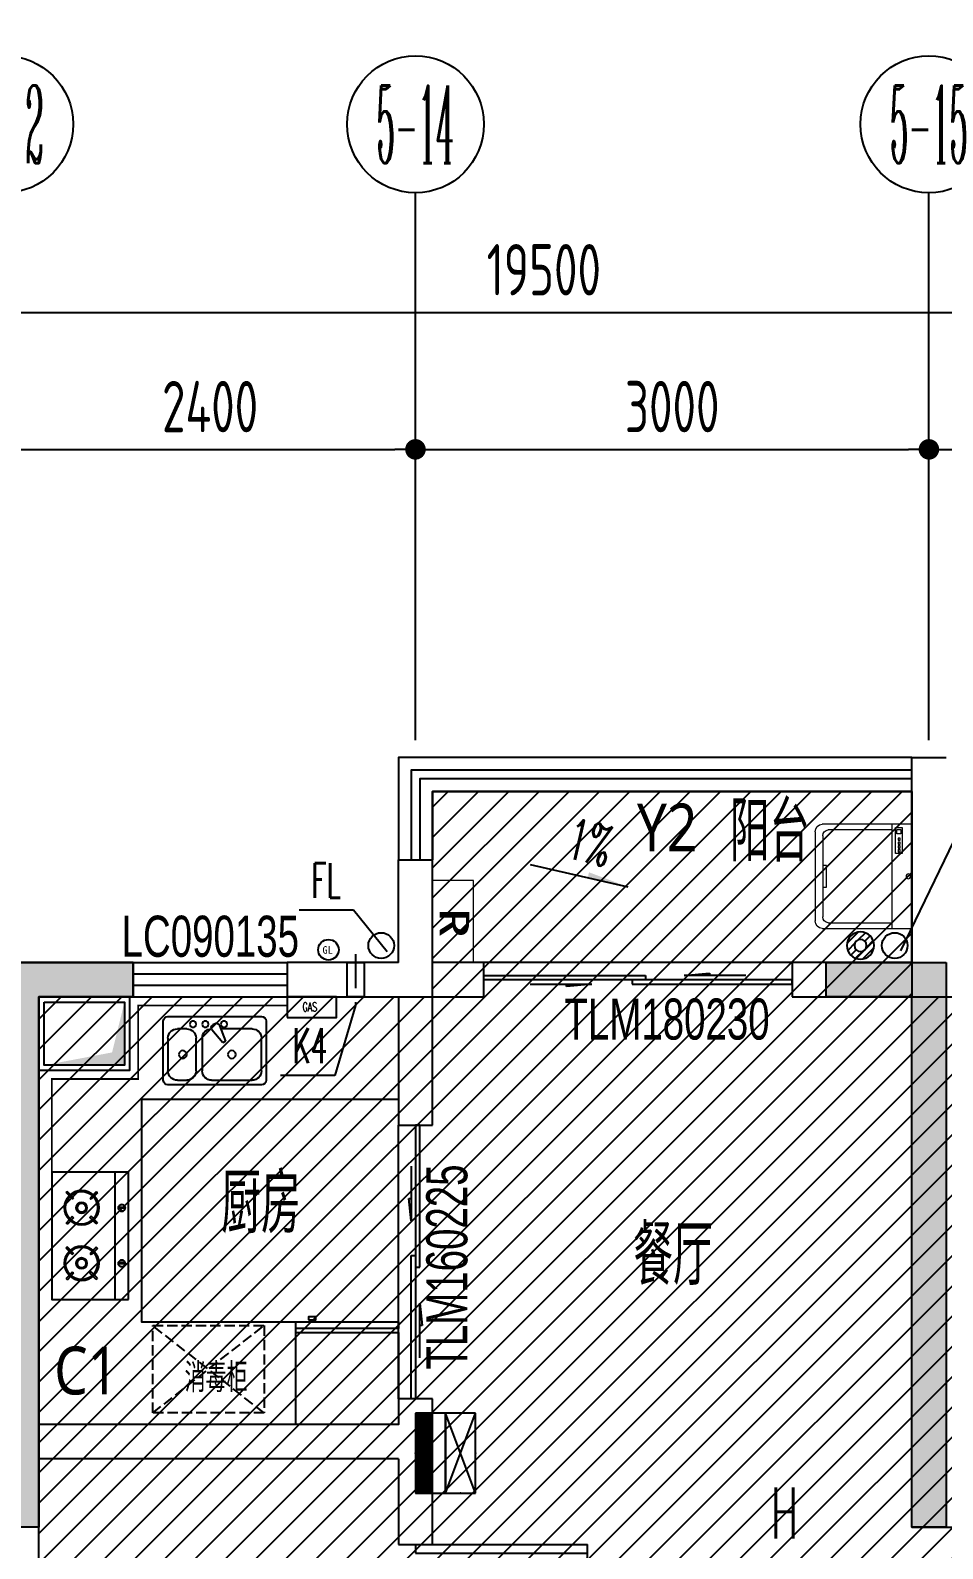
# Model space of a CAD drawing. Header units: millimetres. Extents: x -235126 to 312941, y -228449 to 114042.
# Drawn here: x -92346 to -87016, y -138462 to -129588 of the extents above; entities that cross this region are included whole.
import ezdxf
from ezdxf.enums import TextEntityAlignment as Align
from ezdxf.lldxf.tags import DXFTag

# ---------------------------------------------------------------- set-up
doc = ezdxf.new("R2010")
doc.units = ezdxf.units.MM
doc.header["$LTSCALE"] = 800
doc.set_wipeout_variables(frame=1)
for name, pattern in [('2015-04.17 青苹果D户型$0$DASH', [0.35, 0.25, -0.1]), ('BY-3落地2$0$DASH', [0.35, 0.25, -0.1]), ('DASH', [0.35, 0.25, -0.1])]:
    doc.linetypes.add(name, pattern=pattern)
doc.layers.get('DEFPOINTS').update_dxf_attribs({"color": 250})
for name, color, linetype in [('_WALL', 6, 'Continuous'), ('_景森-地漏', 7, 'Continuous'), ('_景森-废水立管', 4, 'Continuous'), ('_水', 201, 'Continuous'), ('AXIS', 3, 'Continuous'), ('AXIS_TEXT', 7, 'Continuous'), ('b景森a-标高', 131, 'Continuous'), ('c景森a-厨厕', 14, 'Continuous'), ('EQUIP-照明', 3, 'Continuous'), ('FF-DOOR-门扇', 2, 'Continuous'), ('FF-KITCHEN-厨房', 1, 'Continuous'), ('FUR', 8, 'Continuous'), ('f景森a-房名', 61, 'Continuous'), ('f景森a-符号', 125, 'Continuous'), ('KT', 55, 'Continuous'), ('k景森a-看线', 1, 'Continuous'), ('l景森a-栏杆', 54, 'Continuous'), ('m景森a-门窗', 2, 'Continuous'), ('m景森a-门窗编号', 51, 'Continuous'), ('PUB_TEXT', 7, 'Continuous'), ('R-燃气设备', 3, 'Continuous'), ('STAIR', 2, 'Continuous'), ('s景森a-索引', 123, 'Continuous'), ('TEXT', 7, 'Continuous'), ('t景森a-砼', 6, 'Continuous'), ('WALL', 4, 'Continuous'), ('暖通意见', 90, 'Continuous'), ('结构-墙柱', 7, 'Continuous')]:
    doc.layers.add(name, color=color, linetype=linetype)
doc.layers.add('A-FLOR-CKWA', color=142, linetype='Continuous', lineweight=9)
doc.layers.add('家具', color=8, linetype='Continuous', lineweight=9)
doc.styles.add('-黑体', font='simhei.ttf', dxfattribs={"width": 0.9})
doc.styles.add('2015-04_17_青苹果D户型$0$_TCH_L', font='complex_.ttf', dxfattribs={"bigfont": 'GBCBIG'})
doc.styles.add('_TCH_AXIS', font='COMPLEX', dxfattribs={"width": 0.8, "bigfont": 'HZTXT'})
doc.styles.add('_TCH_DIM', font='TXT', dxfattribs={"width": 0.65, "bigfont": 'HZTXT'})
doc.styles.add('COMPLEX', font='COMPLEX')
doc.styles.add('HZTXT', font='txt-y.shx', dxfattribs={"width": 0.65, "bigfont": 'hztxt.shx'})
doc.styles.add('TSSD_REIN_T3', font='TSSDENG', dxfattribs={"width": 0.7, "bigfont": 'HZTXT'})
doc.styles.add('景森-黑体', font='')
doc.styles.add('景森尺寸字体', font='景森细字型.SHX', dxfattribs={"width": 0.7, "bigfont": '景森汉字.shx'})
doc.styles.add('景森细字体', font='景森细字型.SHX', dxfattribs={"width": 0.85, "bigfont": '景森汉字.shx'})
doc.styles.add('样式_1', font='', dxfattribs={"height": 200})
doc.styles.add('黑体', font='simhei.ttf', dxfattribs={"width": 0.8})
doc.styles.get('景森-黑体').set_extended_font_data('Microsoft YaHei')
doc.styles.get('样式_1').set_extended_font_data('STXihei')
tags = doc.linetypes.add('HIDDEN2', pattern=[0.1875, 0.125, -0.0625]).pattern_tags.tags
tags[6:7] = [DXFTag(74, 4), DXFTag(75, 0), DXFTag(340, '0'), DXFTag(46, 1.0), DXFTag(50, 0.0), DXFTag(44, 0.0), DXFTag(45, 0.0)]
tags[4:5] = [DXFTag(74, 4), DXFTag(75, 0), DXFTag(340, '0'), DXFTag(46, 1.0), DXFTag(50, 0.0), DXFTag(44, 0.0), DXFTag(45, 0.0)]
doc.dimstyles.new('_TCH_ARCH&&100', dxfattribs={"dimtxt": 300, "dimasz": 120, "dimexe": 250, "dimexo": 0, "dimgap": 100, "dimtad": 1, "dimdec": 0, "dimzin": 0, "dimdsep": 46, "dimtxsty": 'TSSD_REIN_T3', "dimblk": 'DOT', "dimcen": 0.09, "dimclrt": 7, "dimazin": 2, "dimtfac": 1, "dimtdec": 0, "dimtix": 1, "dimtmove": 2, "dimatfit": 3, "dimtolj": 1, "dimtzin": 0, "dimarcsym": 0})

# ---------------------------------------------------------------- blocks, each defined once
blk = doc.blocks.new('景森门窗编号01')
at = {"layer": 'm景森a-门窗编号', "style": '景森尺寸字体', "width": 0.7}
blk.add_attdef('门窗编号', text='', height=2.4, dxfattribs=at).set_placement((0, 0), align=Align.MIDDLE)
blk = doc.blocks.new('dilou-xyj')
at = {"color": 7}
for p, q in [((-148, 25), (-25, 148)), ((-140, -54), (-62, 25)), ((-25, 62), (54, 140)), ((47, 47), (106, 106)), ((62, -25), (140, 54)), ((-106, -106), (-47, -47)), ((-54, -140), (25, -62)), ((25, -148), (148, -25))]:
    blk.add_line(p, q, dxfattribs=at)
at = {"color": 7, "linetype": 'Continuous'}
for radius in [150, 66.7]:
    blk.add_circle((0, 0), radius, dxfattribs=at)
blk = doc.blocks.new('*X166')
at = {"color": 0}
for p, q in [((-250, 32.8), (-182.8, 100)), ((-250, 68.2), (-218.2, 100)), ((-247.5, 0), (-147.5, 100)), ((-212.1, 0), (-112.1, 100)), ((-176.8, 0), (-76.8, 100)), ((-141.4, 0), (-41.4, 100)), ((-106.1, 0), (-6.1, 100)), ((-70.7, 0), (29.3, 100)), ((-35.4, 0), (64.6, 100)), ((0, 0), (100, 100)), ((35.4, 0), (135.4, 100)), ((70.7, 0), (170.7, 100)), ((106.1, 0), (206.1, 100)), ((141.4, 0), (241.4, 100)), ((176.8, 0), (250, 73.2)), ((212.1, 0), (250, 37.9)), ((247.5, 0), (250, 2.5))]:
    blk.add_line(p, q, dxfattribs=at)
blk = doc.blocks.new('2015-04_17_青苹果D户型$0$$EQUIP')
for p, q in [((0.75, 0.6), (-0.75, 0.6)), ((-0.75, 0.6), (-0.75, 0)), ((0.75, 0), (0.75, 0.6)), ((-0.75, 0.3), (0.75, 0.3)), ((-0.75, 0), (0.75, 0))]:
    blk.add_line(p, q)
at = {"color": 0}
for p, q in [((-0.75, 0.099), (-0.549, 0.3)), ((-0.75, 0.205), (-0.655, 0.3)), ((-0.742, 0), (-0.442, 0.3)), ((-0.636, 0), (-0.336, 0.3)), ((-0.53, 0), (-0.23, 0.3)), ((-0.424, 0), (-0.124, 0.3)), ((-0.318, 0), (-0.018, 0.3)), ((-0.212, 0), (0.088, 0.3)), ((-0.106, 0), (0.194, 0.3)), ((0, 0), (0.3, 0.3)), ((0.106, 0), (0.406, 0.3)), ((0.212, 0), (0.512, 0.3)), ((0.318, 0), (0.618, 0.3)), ((0.424, 0), (0.724, 0.3)), ((0.53, 0), (0.75, 0.22)), ((0.636, 0), (0.75, 0.114)), ((0.742, 0), (0.75, 0.008))]:
    blk.add_line(p, q, dxfattribs=at)
at = {"const_width": 0.3}
blk.add_lwpolyline([(-0.75, 0.15), (0.75, 0.15)], dxfattribs=at)
for p in [(0, 0.6), (-0.75, 0.3), (0.75, 0.3), (0, 0)]:
    blk.add_point(p)
at = {"xscale": 0.00300000000061118, "yscale": 0.00300000000061118, "zscale": 0.00300000000061118}
blk.add_blockref('*X166', (0, 0), dxfattribs=at)
at = {"style": '2015-04_17_青苹果D户型$0$_TCH_L', "flags": 9}
blk.add_attdef('A', (0, 0), '', height=0.00002, dxfattribs=at)
blk = doc.blocks.new('2015-04_17_青苹果D户型$0$$EQUI0')
for p, q in [((-0.75, 0), (0.75, 0.6)), ((-0.75, 0.6), (0.75, 0)), ((0.75, 0.6), (-0.75, 0.6)), ((-0.75, 0.6), (-0.75, 0)), ((0.75, 0), (0.75, 0.6)), ((-0.75, 0), (0.75, 0))]:
    blk.add_line(p, q)
for p in [(0, 0.6), (-0.75, 0.3), (0.75, 0.3), (0, 0)]:
    blk.add_point(p)
at = {"style": '2015-04_17_青苹果D户型$0$_TCH_L', "flags": 9}
blk.add_attdef('A', (0, 0), '', height=0.00002, dxfattribs=at)
blk = doc.blocks.new('sdft')
at = {"layer": 'STAIR'}
for p, q in [((833709.3946, -78108.9), (833809.3946, -77908.9)), ((833809.3946, -77908.9), (833709.3946, -77908.9)), ((833709.3946, -77908.9), (833809.3946, -78108.9))]:
    blk.add_line(p, q, dxfattribs=at)
at = {"linetype": '2015-04.17 青苹果D户型$0$DASH'}
blk.add_wipeout([(833809.3946, -78108.9), (833809.3946, -77908.9), (833709.3946, -77908.9), (833709.3946, -78108.9)], dxfattribs=at)
at = {"layer": 'KT', "color": 2, "linetype": '2015-04.17 青苹果D户型$0$DASH'}
blk.add_line((833759.3946, -77858.9), (833759.3946, -78158.9), dxfattribs=at)
at = {"layer": 'STAIR'}
blk.add_lwpolyline([(833709.3946, -77908.9), (833809.3946, -77908.9), (833809.3946, -78108.9), (833709.3946, -78108.9)], close=True, dxfattribs=at)
blk = doc.blocks.new('A$C306334A5')
at = {"layer": 'A-FLOR-CKWA', "color": 40, "linetype": 'Continuous'}
blk.add_lwpolyline([(0, -200), (0, 200), (-200, 200), (-200, -200)], close=True, dxfattribs=at)
at = {"layer": 'A-FLOR-CKWA', "color": 40, "linetype": 'Continuous', "style": '-黑体', "width": 1.5}
blk.add_text('R', height=144, rotation=90, dxfattribs=at).set_placement((-34.4, -67.4, 0))
blk = doc.blocks.new('ERGRGAERG')
at = {"color": 3}
blk.add_circle((0, 0), 50, dxfattribs=at)
at = {"layer": 'R-燃气设备', "style": '样式_1'}
blk.add_text('GL', height=37.01, rotation=359.99999, dxfattribs=at).set_placement((-29, -19.5))
blk = doc.blocks.new('ERGREG')
at = {"layer": '暖通意见'}
blk.add_lwpolyline([(0, 0), (240, 0), (240, 100), (0, 100)], close=True, dxfattribs=at)
at = {"layer": '暖通意见', "style": 'HZTXT', "width": 0.65}
blk.add_text('GAS', height=43.75, dxfattribs=at).set_placement((74.8125, 29.5))
blk = doc.blocks.new('ehgwehe')
at = {"ltscale": 50}
for p, q in [((3110673.4, 797957.4), (3110327.7, 797957.4)), ((3110300.4, 797930.1), (3110300.4, 797384.2)), ((3110700.7, 797384.2), (3110700.7, 797930.1)), ((3110327.7, 797356.9), (3110673.4, 797356.9))]:
    blk.add_line(p, q, dxfattribs=at)
at = {"color": 8, "ltscale": 50}
for p, q in [((3110373.2, 797820.9), (3110373.2, 797875.5)), ((3110427.7, 797930.1), (3110618.8, 797930.1)), ((3110673.4, 797875.5), (3110673.4, 797820.9)), ((3110618.8, 797766.3), (3110427.7, 797766.3)), ((3110427.7, 797730), (3110618.8, 797730)), ((3110343.4, 797655.4), (3110350.7, 797668.1)), ((3110352.8, 797629.2), (3110445, 797594.7)), ((3110373.2, 797438.8), (3110373.2, 797621.6)), ((3110454.1, 797610.5), (3110378.1, 797673)), ((3110445, 797594.7), (3110454.1, 797610.5)), ((3110673.4, 797675.4), (3110673.4, 797438.8)), ((3110618.8, 797384.2), (3110427.7, 797384.2))]:
    blk.add_line(p, q, dxfattribs=at)
for centre, radius in [((3110523.3, 797843.7), 22.7), ((3110345.9, 797784.5), 18.2), ((3110345.9, 797711.8), 18.2), ((3110345.9, 797602.6), 18.2), ((3110523.3, 797557.1), 22.7)]:
    blk.add_circle(centre, radius, dxfattribs=at)
at = {"ltscale": 50}
for centre, start, end in [((3110327.7, 797930.1), 90, 180), ((3110673.4, 797930.1), 0, 90), ((3110327.7, 797384.2), 180, 270), ((3110673.4, 797384.2), 270, 0)]:
    blk.add_arc(centre, 27.3, start, end, dxfattribs=at)
at = {"color": 8, "ltscale": 50}
for centre, radius, start, end in [((3110427.7, 797875.5), 54.6, 90, 180), ((3110618.8, 797875.5), 54.6, 0, 90), ((3110427.7, 797820.9), 54.6, 180, 270), ((3110618.8, 797820.9), 54.6, 270, 0), ((3110427.7, 797675.4), 54.6, 90, 180), ((3110618.8, 797675.4), 54.6, 0, 90), ((3110359.2, 797646.3), 18.2, 150, 249.46232), ((3110366.5, 797659), 18.2, 50.53768, 150), ((3110427.7, 797438.8), 54.6, 180, 270), ((3110618.8, 797438.8), 54.6, 270, 0)]:
    blk.add_arc(centre, radius, start, end, dxfattribs=at)
blk = doc.blocks.new('A$C48D418E4')
at = {"ltscale": 50}
for p, q in [((409.5, 467.5), (-136.4, 467.5)), ((-163.7, 440.2), (-163.7, 94.5)), ((436.8, 94.5), (436.8, 440.2)), ((-136.4, 67.2), (409.5, 67.2))]:
    blk.add_line(p, q, dxfattribs=at)
at = {"color": 8, "ltscale": 50}
for p, q in [((-81.8, 394.7), (101, 394.7)), ((108.6, 415.1), (74.1, 322.9)), ((89.8, 313.8), (152.4, 389.8)), ((134.8, 424.5), (147.4, 417.2)), ((300.3, 394.7), (354.9, 394.7)), ((-136.4, 149.1), (-136.4, 340.2)), ((74.1, 322.9), (89.8, 313.8)), ((209.3, 340.2), (209.3, 149.1)), ((245.7, 149.1), (245.7, 340.2)), ((409.5, 340.2), (409.5, 149.1)), ((154.7, 94.5), (-81.8, 94.5)), ((354.9, 94.5), (300.3, 94.5))]:
    blk.add_line(p, q, dxfattribs=at)
for centre, radius in [((82, 422), 18.2), ((191.1, 422), 18.2), ((263.9, 422), 18.2), ((36.5, 244.6), 22.7), ((323.1, 244.6), 22.7)]:
    blk.add_circle(centre, radius, dxfattribs=at)
at = {"ltscale": 50}
for centre, start, end in [((-136.4, 440.2), 90, 180), ((409.5, 440.2), 0, 90), ((-136.4, 94.5), 180, 270), ((409.5, 94.5), 270, 0)]:
    blk.add_arc(centre, 27.3, start, end, dxfattribs=at)
at = {"color": 8, "ltscale": 50}
for centre, radius, start, end in [((-81.8, 340.2), 54.6, 90, 180), ((125.7, 408.7), 18.2, 60, 159.46232), ((138.4, 401.4), 18.2, 320.53768, 60), ((154.7, 340.2), 54.6, 0, 90), ((300.3, 340.2), 54.6, 90, 180), ((354.9, 340.2), 54.6, 0, 90), ((-81.8, 149.1), 54.6, 180, 270), ((154.7, 149.1), 54.6, 270, 0), ((300.3, 149.1), 54.6, 180, 270), ((354.9, 149.1), 54.6, 270, 0)]:
    blk.add_arc(centre, radius, start, end, dxfattribs=at)
at = {"layer": 'FF-KITCHEN-厨房', "rotation": 270}
blk.add_blockref('ehgwehe', (-797520.6, 3110767.9), dxfattribs=at)
blk = doc.blocks.new('rthhrth')
at = {"linetype": 'HIDDEN2'}
for points in [[(5850.9, -23469.2), (5850.9, -22931.7), (5250.9, -22931.7), (5250.9, -23469.2)], [(5850.9, -23531.7), (5850.9, -23493.5), (5250.9, -23493.5), (5250.9, -23531.7)], [(5325.6, -23544.9), (5369.4, -23544.9), (5369.4, -23562.4), (5325.6, -23562.4)]]:
    blk.add_lwpolyline(points, close=True, dxfattribs=at)
blk = doc.blocks.new('theh')
at = {"color": 8}
for p, q in [((46262.8, 5841.6, 0), (46225.5, 5877.5, 0)), ((46269.6, 5849, 0), (46232.4, 5884.7, 0)), ((46372.8, 5849.5, 0), (46410, 5885.3, 0)), ((46379.6, 5842.2, 0), (46417, 5878.1, 0)), ((46587.4, 5841.6, 0), (46550, 5877.5, 0)), ((46594.1, 5849, 0), (46556.9, 5884.7, 0)), ((46697.3, 5849.5, 0), (46734.6, 5885.3, 0)), ((46704.2, 5842.2, 0), (46741.5, 5878.1, 0)), ((46227.4, 5709.7, 0), (46264.6, 5745.5, 0)), ((46234.3, 5702.5, 0), (46271.6, 5738.4, 0)), ((46408.1, 5701.9, 0), (46370.7, 5737.9, 0)), ((46415, 5709.2, 0), (46377.8, 5744.9, 0)), ((46551.9, 5709.7, 0), (46589.2, 5745.5, 0)), ((46558.8, 5702.5, 0), (46596.2, 5738.4, 0)), ((46732.7, 5701.9, 0), (46695.3, 5737.9, 0)), ((46739.6, 5709.2, 0), (46702.4, 5744.9, 0)), ((46853.8, 5599.8, 0), (46109.9, 5599.8, 0)), ((46318.7, 5540.1, 0), (46318.7, 5579.6, 0)), ((46323.7, 5540.2, 0), (46323.7, 5579.5, 0)), ((46643.1, 5540.1, 0), (46643.1, 5579.6, 0)), ((46648.1, 5540.2, 0), (46648.1, 5579.5, 0))]:
    blk.add_line(p, q, dxfattribs=at)
at = {"linetype": 'Continuous', "elevation": 0}
blk.add_lwpolyline([(46109.9, 5521.4), (46853.8, 5521.4), (46853.8, 5967.9), (46109.9, 5967.9)], close=True, dxfattribs=at)
at = {"color": 8}
for centre, radius in [((46321.5, 5794.6, 0), 100), ((46321.5, 5794.6, 0), 95), ((46646, 5794.6, 0), 100), ((46646, 5794.6, 0), 95), ((46321.5, 5794.6, 0), 31.3), ((46321.5, 5794.6, 0), 26.3), ((46646, 5794.6, 0), 31.3), ((46646, 5794.6, 0), 26.3), ((46320.7, 5559.9, 0), 19.8), ((46645.1, 5559.9, 0), 19.8)]:
    blk.add_circle(centre, radius, dxfattribs=at)
for centre, radius, start, end in [((46321.5, 5794.6, 0), 126.7, 134.67564, 139.19964), ((46321.5, 5794.6, 0), 126.7, 41.16386, 45.68755), ((46646, 5794.6, 0), 126.7, 134.67564, 139.19964), ((46646, 5794.6, 0), 126.7, 41.16386, 45.68755), ((46321.5, 5794.6, 0), 75.1, 133.6762, 141.30987), ((46321.5, 5794.6, 0), 75.1, 39.30452, 46.93668), ((46646, 5794.6, 0), 75.1, 133.6762, 141.30987), ((46646, 5794.6, 0), 75.1, 39.30452, 46.93668), ((46321.5, 5794.6, 0), 126.7, 222.04986, 226.57356), ((46321.5, 5794.6, 0), 75.1, 220.80073, 228.43289), ((46321.5, 5794.6, 0), 75.1, 310.95271, 318.58638), ((46321.5, 5794.6, 0), 126.7, 313.06294, 317.58695), ((46646, 5794.6, 0), 126.7, 222.04986, 226.57356), ((46646, 5794.6, 0), 75.1, 220.80073, 228.43289), ((46646, 5794.6, 0), 75.1, 310.95271, 318.58638), ((46646, 5794.6, 0), 126.7, 313.06294, 317.58695)]:
    blk.add_arc(centre, radius, start, end, dxfattribs=at)
blk = doc.blocks.new('A$C48304BF0')
at = {"color": 8}
for p, q in [((152.4, 385.2, 0), (152.4, -358.7, 0)), ((261.8, 271, 0), (297.6, 233.8, 0)), ((394.9, 235.6, 0), (430.7, 272.9, 0)), ((92.9, 179.5, 0), (132.1, 179.5, 0)), ((254.6, 264.1, 0), (290.5, 226.7, 0)), ((402.2, 228.7, 0), (438, 266, 0)), ((92.7, 174.5, 0), (132.2, 174.5, 0)), ((255.2, 90.2, 0), (291, 127.6, 0)), ((262.4, 83.3, 0), (298.2, 120.5, 0)), ((394.2, 118.8, 0), (430.2, 81.4, 0)), ((401.6, 125.5, 0), (437.4, 88.3, 0)), ((254.6, -60.5, 0), (290.5, -97.9, 0)), ((261.8, -53.6, 0), (297.6, -90.8, 0)), ((394.9, -89, 0), (430.7, -51.6, 0)), ((402.2, -95.8, 0), (438, -58.6, 0)), ((92.7, -149.9, 0), (132.2, -149.9, 0)), ((92.9, -144.9, 0), (132.1, -144.9, 0)), ((255.2, -234.3, 0), (291, -197, 0)), ((262.4, -241.2, 0), (298.2, -204, 0)), ((394.2, -205.8, 0), (430.2, -243.2, 0)), ((401.6, -199, 0), (437.4, -236.2, 0))]:
    blk.add_line(p, q, dxfattribs=at)
at = {"linetype": 'Continuous', "elevation": 0}
blk.add_lwpolyline([(74, -358.7), (74, 385.2), (520.6, 385.2), (520.6, -358.7)], close=True, dxfattribs=at)
at = {"color": 8}
for centre, radius in [((347.3, 177.4, 0), 100), ((347.3, 177.4, 0), 95), ((112.5, 176.5, 0), 19.8), ((347.3, 177.4, 0), 31.3), ((347.3, 177.4, 0), 26.3), ((347.3, -147.1, 0), 100), ((347.3, -147.1, 0), 95), ((112.5, -147.9, 0), 19.8), ((347.3, -147.1, 0), 31.3), ((347.3, -147.1, 0), 26.3)]:
    blk.add_circle(centre, radius, dxfattribs=at)
for centre, radius, start, end in [((347.3, 177.4, 0), 126.7, 132.41305, 136.93706), ((347.3, 177.4, 0), 126.7, 44.31245, 48.83614), ((347.3, 177.4, 0), 75.1, 131.41362, 139.04729), ((347.3, 177.4, 0), 75.1, 43.06332, 50.69548), ((347.3, 177.4, 0), 126.7, 223.42644, 227.95014), ((347.3, 177.4, 0), 75.1, 221.56711, 229.19927), ((347.3, 177.4, 0), 75.1, 308.69013, 316.3238), ((347.3, 177.4, 0), 126.7, 310.80036, 315.32436), ((347.3, -147.1, 0), 126.7, 132.41305, 136.93706), ((347.3, -147.1, 0), 126.7, 44.31245, 48.83614), ((347.3, -147.1, 0), 75.1, 131.41362, 139.04729), ((347.3, -147.1, 0), 75.1, 43.06332, 50.69548), ((347.3, -147.1, 0), 126.7, 223.42644, 227.95014), ((347.3, -147.1, 0), 75.1, 221.56711, 229.19927), ((347.3, -147.1, 0), 75.1, 308.69013, 316.3238), ((347.3, -147.1, 0), 126.7, 310.80036, 315.32436)]:
    blk.add_arc(centre, radius, start, end, dxfattribs=at)
at = {"layer": 'FF-KITCHEN-厨房', "xscale": -1, "rotation": 270}
blk.add_blockref('theh', (-5447.4, -46468.6), dxfattribs=at)
blk = doc.blocks.new('xdg')
at = {"layer": 'c景森a-厨厕', "linetype": 'DASH', "ltscale": 0.3}
for p, q in [((1128330, 540287.7), (1128980, 539777.7)), ((1128980, 540287.7), (1128330, 539777.7))]:
    blk.add_line(p, q, dxfattribs=at)
blk.add_lwpolyline([(1128980, 539777.7), (1128330, 539777.7), (1128330, 540287.7), (1128980, 540287.7)], close=True, dxfattribs=at)
blk = doc.blocks.new('tump')
at = {"layer": 'FUR'}
for points in [[(-3150.6, 25809.2), (-3680.6, 25809.2), (-3680.6, 26239.2), (-3150.6, 26239.2)], [(-3180.6, 25839.2), (-3650.6, 25839.2), (-3650.6, 26209.2), (-3180.6, 26209.2)]]:
    blk.add_lwpolyline(points, close=True, dxfattribs=at)
blk.add_solid([(-3180.6, 26209.2), (-3578, 26133.9), (-3650.6, 26209.2), (-3650.6, 25839.2)], dxfattribs=at)
blk = doc.blocks.new('A$C371139E7')
at = {"layer": '家具', "ltscale": 0.5}
for p, q in [((-581.9, 656.7), (-581.9, 136.2)), ((-17.3, 700.9), (-541.9, 700.9)), ((-538, 632.3), (-538, 160.7)), ((-133, 667.6), (-506, 667.6)), ((-133, 95.6), (-133, 698.1)), ((-113, 681.8), (-74.5, 681.8)), ((-113, 530.6), (-113, 681.8)), ((-105.1, 669.3), (-81.3, 669.3)), ((-105.1, 644.3), (-105.1, 669.3)), ((-81.3, 644.3), (-105.1, 644.3)), ((-81.3, 669.3), (-81.3, 644.3)), ((-74.5, 681.8), (-74.5, 530.6)), ((-17.3, 92.1), (-17.3, 700.9)), ((-96.1, 619.8), (-96.1, 607.7)), ((-85.9, 619.8), (-96.1, 619.8)), ((-96.1, 607.7), (-85.9, 607.7)), ((-96.1, 596.5), (-96.1, 584.5)), ((-85.9, 596.5), (-96.1, 596.5)), ((-96.1, 584.5), (-85.9, 584.5)), ((-96.1, 574.8), (-96.1, 562.8)), ((-85.9, 574.8), (-96.1, 574.8)), ((-96.1, 562.8), (-85.9, 562.8)), ((-96.1, 552.4), (-96.1, 540.3)), ((-85.9, 552.4), (-96.1, 552.4)), ((-96.1, 540.3), (-85.9, 540.3)), ((-85.9, 607.7), (-85.9, 619.8)), ((-85.9, 584.5), (-85.9, 596.5)), ((-85.9, 562.8), (-85.9, 574.8)), ((-85.9, 540.3), (-85.9, 552.4)), ((-516, 459.2), (-538, 459.2)), ((-516, 396.5), (-516, 459.2)), ((-74.5, 530.6), (-113, 530.6)), ((-516, 333.8), (-516, 396.5)), ((-538, 333.8), (-516, 333.8)), ((-541.9, 92.1), (-17.3, 92.1)), ((-506, 125.4), (-133, 125.4))]:
    blk.add_line(p, q, dxfattribs=at)
at = {"layer": '家具', "ltscale": 0.5, "extrusion": (0, 0, -1)}
for centre, major_axis, start_param, end_param in [((-541.9, 656.7), (0, 44.1), 4.712389, 6.283185), ((-506, 632.3), (0, 35.3), 4.712389, 6.283185), ((-541.9, 136.2), (0, 44.1), 3.141593, 4.712389), ((-506, 160.7), (0, 35.3), 3.141593, 4.712389)]:
    blk.add_ellipse(centre, major_axis=major_axis, ratio=0.90675, start_param=start_param, end_param=end_param, dxfattribs=at)
blk.add_ellipse((-37.6, 396.5), major_axis=(0, 14.1), ratio=0.90675, dxfattribs=at)
blk = doc.blocks.new('$TCHSYS$WIN2D')
for p, q in [((-0.5, 0.5), (0.5, 0.5)), ((-0.5, 0.5), (-0.5, -0.5)), ((0.5, 0.5), (0.5, -0.5)), ((0.5, 0.1667), (-0.5, 0.1667)), ((0.5, -0.1667), (-0.5, -0.1667)), ((-0.5, -0.5), (0.5, -0.5))]:
    blk.add_line(p, q)
blk = doc.blocks.new('$DorLib2D$00000131')
at = {"color": 0, "linetype": 'Continuous'}
for p, q in [((0.15, 0.125), (0.2319, 0.1973)), ((0.2319, 0.1973), (0.2319, 0.125)), ((-0.5, 0.125), (-0.5, 0)), ((0.0192, 0.125), (-0.5, 0.125)), ((0.0192, 0), (0.0192, 0.125)), ((0.35, 0.125), (0.15, 0.125)), ((-0.5, 0), (0.0192, 0)), ((-0.024, 0), (0.5, 0)), ((-0.024, -0.125), (-0.024, 0)), ((0.5, 0), (0.5, -0.125)), ((-0.35, -0.125), (-0.15, -0.125)), ((-0.2319, -0.1973), (-0.2319, -0.125)), ((-0.15, -0.125), (-0.2319, -0.1973)), ((0.5, -0.125), (-0.024, -0.125))]:
    blk.add_line(p, q, dxfattribs=at)
blk = doc.blocks.new('$DorLib2D$00000001')
at = {"layer": 'FF-DOOR-门扇'}
for p, q in [((0.45, 0.975), (0.5, 0.975)), ((0.45, 0), (0.45, 0.975)), ((0.5, 0), (0.5, 0.975)), ((0.5, 0), (0.45, 0))]:
    blk.add_line(p, q, dxfattribs=at)
at = {"layer": 'FF-DOOR-门扇', "color": 8, "linetype": 'HIDDEN2'}
blk.add_arc((0.475, 0), 0.975, 91.46928, 180, dxfattribs=at)
blk = doc.blocks.new('1T4标准层墙柱布置图')
at = {"layer": 't景森a-砼'}
h = blk.add_hatch(color=8, dxfattribs=at)
h.dxf.hatch_style = 1
h.paths.add_polyline_path([(-126240.1, -13402.6), (-126440.1, -13402.6), (-126440.1, -15602.6), (-125740.1, -15602.6), (-125740.1, -15402.6), (-126240.1, -15402.6)])
h.paths.add_polyline_path([(-130240.1, -12502.6), (-130440.1, -12502.6), (-130440.1, -15602.6), (-129840.1, -15602.6), (-129840.1, -15402.6), (-130240.1, -15402.6)])
h.paths.add_polyline_path([(-147679.8, 2427.2), (-147467.7, 2215.1), (-149589, 93.8), (-149730.4, 235.2), (-148174.8, 1790.8), (-148245.5, 1861.5)])
h.paths.add_polyline_path([(-140608.8, -8886.5), (-138628.9, -6906.6), (-139053.1, -6482.3), (-138911.7, -6340.9), (-138346, -6906.6), (-139142, -7702.6), (-134260.1, -7702.6), (-134260.1, -7902.6), (-139342, -7902.6), (-140467.4, -9027.9)])
h.paths.add_polyline_path([(-141640.1, -10117.9), (-142022.9, -9735), (-142164.4, -9876.4), (-141881.5, -10159.3), (-142871.5, -11149.3), (-142730.1, -11290.7), (-141940.1, -10500.7), (-141640.1, -10500.7)])
h.paths.add_polyline_path([(-135040.1, -26302.6), (-135040.1, -24102.6), (-135240.1, -24102.6), (-135240.1, -25602.6), (-135340.1, -25602.6), (-135340.1, -26302.6)])
h.paths.add_polyline_path([(-148440.1, -26302.6), (-148440.1, -24102.6), (-148240.1, -24102.6), (-148240.1, -25602.6), (-148140.1, -25602.6), (-148140.1, -26302.6)])
h.paths.add_polyline_path([(-141840.1, -14902.6), (-141640.1, -14902.6), (-141640.1, -15702.6), (-146140.1, -15702.6), (-146140.1, -15502.6), (-141840.1, -15502.6)])
h.paths.add_polyline_path([(-145063.5, -47.6), (-144639.2, -471.9), (-144851.4, -684), (-145134.2, -401.2), (-147114.1, -2381.1), (-147255.5, -2239.7)])
h.paths.add_polyline_path([(-138040.1, -17302.6), (-138040.1, -20452.6), (-137840.1, -20452.6), (-137840.1, -17502.6), (-137340.1, -17502.6), (-137340.1, -17302.6)])
h.paths.add_polyline_path([(-133790.1, -17502.6), (-136540.1, -17502.6), (-136540.1, -17302.6), (-133790.1, -17302.6)])
h.paths.add_polyline_path([(-131640.1, -26302.6), (-131640.1, -23052.6), (-131440.1, -23052.6), (-131440.1, -25502.6), (-131340.1, -25502.6), (-131340.1, -26302.6)])
h.paths.add_polyline_path([(-153760.9, -4078.2), (-153973, -3866), (-153407.4, -3300.3), (-153336.6, -3371), (-150508.2, -542.6), (-150366.8, -684)])
h.paths.add_polyline_path([(-149765.8, -8073.3), (-148846.5, -8992.6), (-148705.1, -8851.1), (-149094, -8462.2), (-147750.5, -7118.7), (-147891.9, -6977.3), (-149235.4, -8320.8), (-149624.3, -7931.9)])
h.paths.add_polyline_path([(-133990.1, -19152.6), (-133990.1, -20452.6), (-133790.1, -20452.6), (-133790.1, -19352.6), (-133190.1, -19352.6), (-133190.1, -19152.6)])
h.paths.add_polyline_path([(-142447.2, -2805.4), (-141740.1, -3512.5), (-141881.5, -3653.9), (-142164.4, -3371.1), (-144144.3, -5351), (-144285.7, -5209.5), (-142305.8, -3229.6), (-142588.6, -2946.8)])
h.paths.add_polyline_path([(-149164.7, -4148.9), (-151498.2, -6482.3), (-151038.5, -6941.9), (-150826.4, -6729.8), (-151144.6, -6411.6), (-149023.3, -4290.3)])
h.paths.add_polyline_path([(-132740.1, -7302.6), (-131990.1, -7302.6), (-131990.1, -7502.6), (-132540.1, -7502.6), (-132540.1, -10602.6), (-132740.1, -10602.6)])
h.paths.add_polyline_path([(-132340.1, -13302.6), (-132740.1, -13302.6), (-132740.1, -12502.6), (-132340.1, -12502.6)])
h.paths.add_polyline_path([(-142240.1, -25202.6), (-141240.1, -25202.6), (-141240.1, -25002.6), (-141640.1, -25002.6), (-141640.1, -23052.6), (-141840.1, -23052.6), (-141840.1, -25002.6), (-142240.1, -25002.6)])
h.paths.add_polyline_path([(-137840.1, -25202.6), (-137840.1, -23052.6), (-138040.1, -23052.6), (-138040.1, -25002.6), (-138540.1, -25002.6), (-138540.1, -25202.6)])
h.paths.add_polyline_path([(-145640.1, -25202.6), (-145640.1, -23052.6), (-145440.1, -23052.6), (-145440.1, -25002.6), (-144940.1, -25002.6), (-144940.1, -25202.6)])
h.paths.add_polyline_path([(-151840.1, -26302.6), (-151840.1, -23052.6), (-152040.1, -23052.6), (-152040.1, -25502.6), (-152140.1, -25502.6), (-152140.1, -26302.6)])
h.paths.add_polyline_path([(-146265.6, -11573.5), (-143225, -8532.9), (-143366.4, -8391.5), (-146265.6, -11290.7), (-146795.9, -10760.3), (-146937.3, -10901.7)])
h.paths.add_polyline_path([(-127240.1, -7302.6), (-127240.1, -10602.6), (-127440.1, -10602.6), (-127440.1, -7502.6), (-127940.1, -7502.6), (-127940.1, -7302.6)])
h.paths.add_polyline_path([(-149440.1, -21552.6), (-152040.1, -21552.6), (-152040.1, -22102.6), (-151840.1, -22102.6), (-151840.1, -21752.6), (-149440.1, -21752.6)])
h.paths.add_polyline_path([(-134260.1, -10602.6), (-138820.1, -10602.6), (-138820.1, -10402.6), (-134260.1, -10402.6)])
h.paths.add_polyline_path([(-149690.1, -17502.6), (-146940.1, -17502.6), (-146940.1, -17302.6), (-149690.1, -17302.6)])
h.paths.add_polyline_path([(-149490.1, -19152.6), (-149490.1, -20452.6), (-149690.1, -20452.6), (-149690.1, -19352.6), (-150290.1, -19352.6), (-150290.1, -19152.6)])
h.paths.add_polyline_path([(-131440.1, -22102.6), (-131440.1, -21552.6), (-134040.1, -21552.6), (-134040.1, -21752.6), (-131640.1, -21752.6), (-131640.1, -22102.6)])
h.paths.add_polyline_path([(-123940.1, -15402.6), (-123940.1, -15602.6), (-123440.1, -15602.6), (-123440.1, -13902.6), (-123640.1, -13902.6), (-123640.1, -15402.6)])
h.paths.add_polyline_path([(-145440.1, -17302.6), (-145440.1, -20452.6), (-145640.1, -20452.6), (-145640.1, -17502.6), (-146140.1, -17502.6), (-146140.1, -17302.6)])
h.paths.add_polyline_path([(-139440.1, -15702.6), (-134640.1, -15702.6), (-134640.1, -13102.6), (-135340.1, -13102.6), (-135340.1, -13302.6), (-134840.1, -13302.6), (-134840.1, -15502.6), (-139240.1, -15502.6), (-139240.1, -13302.6), (-138740.1, -13302.6), (-138740.1, -13102.6), (-139440.1, -13102.6)])
h.paths.add_polyline_path([(-119840.1, -8402.6), (-120440.1, -8402.6), (-120440.1, -8602.6), (-120040.1, -8602.6), (-120040.1, -10602.6), (-119840.1, -10602.6)])
h.paths.add_polyline_path([(-122140.1, -7302.6), (-122440.1, -7302.6), (-122440.1, -10602.6), (-122240.1, -10602.6), (-122240.1, -8102.6), (-122140.1, -8102.6)])
h.paths.add_polyline_path([(-119840.1, -11702.6), (-120040.1, -11702.6), (-120040.1, -15002.6), (-119840.1, -15002.6)])
at = {"layer": '_WALL', "linetype": 'ByBlock'}
for points in [[(-132740.1, -7302.6), (-131990.1, -7302.6), (-131990.1, -7502.6), (-132540.1, -7502.6), (-132540.1, -10602.6), (-132740.1, -10602.6), (-132740.1, -7302.6)], [(-127240.1, -7302.6), (-127240.1, -10602.6), (-127440.1, -10602.6), (-127440.1, -7502.6), (-127940.1, -7502.6), (-127940.1, -7302.6), (-127240.1, -7302.6)]]:
    blk.add_lwpolyline(points, dxfattribs=at)
blk = doc.blocks.new('_AXISO')
blk.add_circle((0, 0), 0.5)
at = {"layer": 'AXIS_TEXT', "style": 'COMPLEX', "width": 1.041667}
blk.add_attdef('A', text='', height=0.56, dxfattribs=at).set_placement((-0.25, -0.28), (0.25, -0.28), align=Align.FIT)
blk = doc.blocks.new('_Dot')
at = {"color": 0, "linetype": 'ByBlock', "lineweight": -2}
blk.add_line((-0.5, 0), (-1, 0), dxfattribs=at)
at = {"color": 0, "linetype": 'ByBlock', "const_width": 0.5}
blk.add_lwpolyline([(-0.25, 0, 1), (0.25, 0, 1)], format="xyb", close=True, dxfattribs=at)
blk = doc.blocks.new('*D281')
at = {"layer": 'AXIS', "color": 0, "lineweight": -2, "transparency": 16777216}
for p, q in [((-99096.5, -133736.6), (-99096.5, -130986.6)), ((-79596.5, -133736.6), (-79596.5, -130986.6)), ((-98976.5, -131236.6), (-79716.5, -131236.6))]:
    blk.add_line(p, q, dxfattribs=at)
at = {"layer": 'DEFPOINTS', "color": 0, "transparency": 16777216}
for p in [(-79596.5, -131236.6), (-99096.5, -133736.6), (-79596.5, -133736.6)]:
    blk.add_point(p, dxfattribs=at)
at = {"layer": 'AXIS', "color": 0, "lineweight": -2, "transparency": 16777216, "xscale": 120, "yscale": 120, "zscale": 120, "rotation": 180}
blk.add_blockref('_Dot', (-99096.5, -131236.6), dxfattribs=at)
at = {"layer": 'AXIS', "color": 0, "lineweight": -2, "transparency": 16777216, "xscale": 120, "yscale": 120, "zscale": 120}
blk.add_blockref('_Dot', (-79596.5, -131236.6), dxfattribs=at)
at = {"layer": 'AXIS', "color": 7, "transparency": 16777216, "insert": (-89346.5, -130986.6), "char_height": 300, "attachment_point": 5, "style": 'TSSD_REIN_T3'}
blk.add_mtext('\\A1;19500', dxfattribs=at)
blk = doc.blocks.new('*D285')
at = {"layer": 'AXIS', "color": 0, "lineweight": -2, "transparency": 16777216}
for p, q in [((-92496.5, -133736.6), (-92496.5, -131786.6)), ((-90096.5, -133736.6), (-90096.5, -131786.6)), ((-92376.5, -132036.6), (-90216.5, -132036.6))]:
    blk.add_line(p, q, dxfattribs=at)
at = {"layer": 'DEFPOINTS', "color": 0, "transparency": 16777216}
for p in [(-90096.5, -132036.6), (-92496.5, -133736.6), (-90096.5, -133736.6)]:
    blk.add_point(p, dxfattribs=at)
at = {"layer": 'AXIS', "color": 0, "lineweight": -2, "transparency": 16777216, "xscale": 120, "yscale": 120, "zscale": 120, "rotation": 180}
blk.add_blockref('_Dot', (-92496.5, -132036.6), dxfattribs=at)
at = {"layer": 'AXIS', "color": 0, "lineweight": -2, "transparency": 16777216, "xscale": 120, "yscale": 120, "zscale": 120}
blk.add_blockref('_Dot', (-90096.5, -132036.6), dxfattribs=at)
at = {"layer": 'AXIS', "color": 7, "transparency": 16777216, "insert": (-91296.5, -131786.6), "char_height": 300, "attachment_point": 5, "style": 'TSSD_REIN_T3'}
blk.add_mtext('\\A1;2400', dxfattribs=at)
blk = doc.blocks.new('*D286')
at = {"layer": 'AXIS', "color": 0, "lineweight": -2, "transparency": 16777216}
for p, q in [((-90096.5, -133736.6), (-90096.5, -131786.6)), ((-87096.5, -133736.6), (-87096.5, -131786.6)), ((-89976.5, -132036.6), (-87216.5, -132036.6))]:
    blk.add_line(p, q, dxfattribs=at)
at = {"layer": 'DEFPOINTS', "color": 0, "transparency": 16777216}
for p in [(-87096.5, -132036.6), (-90096.5, -133736.6), (-87096.5, -133736.6)]:
    blk.add_point(p, dxfattribs=at)
at = {"layer": 'AXIS', "color": 0, "lineweight": -2, "transparency": 16777216, "xscale": 120, "yscale": 120, "zscale": 120, "rotation": 180}
blk.add_blockref('_Dot', (-90096.5, -132036.6), dxfattribs=at)
at = {"layer": 'AXIS', "color": 0, "lineweight": -2, "transparency": 16777216, "xscale": 120, "yscale": 120, "zscale": 120}
blk.add_blockref('_Dot', (-87096.5, -132036.6), dxfattribs=at)
at = {"layer": 'AXIS', "color": 7, "transparency": 16777216, "insert": (-88596.5, -131786.6), "char_height": 300, "attachment_point": 5, "style": 'TSSD_REIN_T3'}
blk.add_mtext('\\A1;3000', dxfattribs=at)
blk = doc.blocks.new('*D287')
at = {"layer": 'AXIS', "color": 0, "lineweight": -2, "transparency": 16777216}
for p, q in [((-87096.5, -133736.6), (-87096.5, -131786.6)), ((-86096.5, -133736.6), (-86096.5, -131786.6)), ((-86976.5, -132036.6), (-86216.5, -132036.6))]:
    blk.add_line(p, q, dxfattribs=at)
at = {"layer": 'DEFPOINTS', "color": 0, "transparency": 16777216}
for p in [(-86096.5, -132036.6), (-87096.5, -133736.6), (-86096.5, -133736.6)]:
    blk.add_point(p, dxfattribs=at)
at = {"layer": 'AXIS', "color": 0, "lineweight": -2, "transparency": 16777216, "xscale": 120, "yscale": 120, "zscale": 120, "rotation": 180}
blk.add_blockref('_Dot', (-87096.5, -132036.6), dxfattribs=at)
at = {"layer": 'AXIS', "color": 0, "lineweight": -2, "transparency": 16777216, "xscale": 120, "yscale": 120, "zscale": 120}
blk.add_blockref('_Dot', (-86096.5, -132036.6), dxfattribs=at)
at = {"layer": 'AXIS', "color": 7, "transparency": 16777216, "insert": (-86596.5, -131786.6), "char_height": 300, "attachment_point": 5, "style": 'TSSD_REIN_T3'}
blk.add_mtext('\\A1;1000', dxfattribs=at)

msp = doc.modelspace()

# ---------------------------------------------------------------- hatches: boundary and pattern name
at = {"layer": 'f景森a-符号'}
msp.add_hatch(color=256, dxfattribs=at).paths.add_polyline_path([(-88855.8, -134593.4), (-89089.7, -134539.6), (-89082.6, -134508.4)])

# ---------------------------------------------------------------- linework, layer by layer
at = {"layer": '_景森-废水立管'}
for centre in [(-90296.5, -134936.6), (-87296.5, -134936.6)]:
    msp.add_circle(centre, 75, dxfattribs=at)
at = {"layer": 'AXIS'}
for p, q in [((-90096.5, -133736.6), (-90096.5, -130536.6)), ((-87096.5, -133736.6), (-87096.5, -130536.6))]:
    msp.add_line(p, q, dxfattribs=at)
at = {"layer": 'FF-KITCHEN-厨房'}
msp.add_lwpolyline([(-90196.5, -135836.6), (-91696.5, -135836.6), (-91696.5, -137136.6), (-90796.5, -137136.6), (-90796.5, -137736.6)], dxfattribs=at)
at = {"layer": 'f景森a-符号'}
msp.add_lwpolyline([(-89425.7, -134462.5), (-88855.8, -134593.4)], dxfattribs=at)
at = {"layer": 'k景森a-看线'}
for points in [[(-87196.5, -133836.6), (-90196.5, -133836.6), (-90196.5, -134436.6)], [(-87196.5, -134036.6), (-89996.5, -134036.6), (-89996.5, -134436.6)]]:
    msp.add_lwpolyline(points, dxfattribs=at)
at = {"layer": 'k景森a-看线', "linetype": 'BY-3落地2$0$DASH', "const_width": 10}
msp.add_lwpolyline([(-90846.5, -135286.6), (-91716.5, -135286.6), (-91716.5, -135716.6), (-92220.5, -135716.6), (-92220.5, -136261.4)], dxfattribs=at)
at = {"layer": 'l景森a-栏杆'}
for points in [[(-87196.5, -133911.6), (-90121.5, -133911.6), (-90121.5, -134436.6)], [(-87196.5, -133961.6), (-90071.5, -133961.6), (-90071.5, -134436.6)]]:
    msp.add_lwpolyline(points, dxfattribs=at)
at = {"layer": 'm景森a-门窗'}
for p, q in [((-87896.5, -135036.6), (-89696.5, -135036.6)), ((-90196.5, -137586.6, 0), (-90196.5, -135986.6, 0))]:
    msp.add_line(p, q, dxfattribs=at)
at = {"layer": 's景森a-索引'}
for p, q in [((-87260.2, -134967.8), (-86949.9, -134322.7)), ((-90459.2, -134730.4), (-90775.5, -134730.4)), ((-90568.2, -135695.7), (-90884.5, -135695.7))]:
    msp.add_line(p, q, dxfattribs=at)
at = {"layer": 'WALL'}
for p, q in [((-87196.5, -135036.6), (-87196.5, -133836.6)), ((-87196.5, -133836.6), (-86996.5, -133836.6)), ((-90196.5, -135036.6), (-90196.5, -134436.6)), ((-90196.5, -134436.6), (-89996.5, -134436.6)), ((-89996.5, -135036.6), (-89996.5, -134436.6)), ((-91746.5, -135036.6), (-92496.5, -135036.6)), ((-91746.5, -135236.6), (-91746.5, -135036.6)), ((-90846.5, -135036.6), (-90846.5, -135236.6)), ((-89696.5, -135036.6), (-89996.5, -135036.6)), ((-89696.5, -135236.6), (-89696.5, -135036.6)), ((-87196.5, -135036.6), (-87896.5, -135036.6)), ((-87896.5, -135036.6), (-87896.5, -135236.6)), ((-92296.5, -135536.6), (-92296.5, -135236.6)), ((-92296.5, -135236.6), (-91746.5, -135236.6)), ((-90196.5, -135236.6), (-90196.5, -135986.6)), ((-89996.5, -135986.6), (-89996.5, -135236.6)), ((-89996.5, -135236.6), (-89696.5, -135236.6)), ((-87896.5, -135236.6), (-87196.5, -135236.6)), ((-87196.5, -136049.1), (-87196.5, -135236.6)), ((-92296.5, -137736.6), (-92296.5, -135536.6)), ((-90196.5, -135986.6), (-89996.5, -135986.6)), ((-87196.5, -137136.6), (-87196.5, -136049.1)), ((-87196.5, -138336.6), (-87196.5, -137136.6)), ((-89996.5, -137586.6), (-90196.5, -137586.6)), ((-90196.5, -137586.6), (-90196.5, -137736.6)), ((-89996.5, -137836.6), (-89996.5, -137586.6)), ((-90196.5, -137736.6), (-92296.5, -137736.6)), ((-89996.5, -138436.6), (-89996.5, -137836.6)), ((-92296.5, -138236.6), (-92296.5, -137936.6)), ((-90196.5, -137936.6), (-92296.5, -137936.6)), ((-90196.5, -137936.6), (-90196.5, -138436.6)), ((-92296.5, -139096.6), (-92296.5, -138236.6)), ((-87196.5, -138336.6), (-86396.5, -138336.6)), ((-90196.5, -138436.6), (-89996.5, -138436.6))]:
    msp.add_line(p, q, dxfattribs=at)

# ---------------------------------------------------------------- block references
at = {"rotation": 179.9999999999921}
msp.add_blockref('tump', (-95447.1, -109427.4), dxfattribs=at)
at = {"layer": '_景森-地漏', "xscale": -0.5279999999329852, "yscale": 0.5279999999329852, "zscale": 0.5279999999329852, "rotation": 90.00002242318035}
msp.add_blockref('dilou-xyj', (-87496.5, -134936.6), dxfattribs=at)
at = {"layer": '_水', "xscale": 1.2, "yscale": 1.2, "zscale": 1.2, "rotation": 179.9999999999921}
msp.add_blockref('A$C306334A5', (-89996.5, -134796.6), dxfattribs=at)
at = {"layer": 'AXIS'}
ref = msp.add_blockref('_AXISO', (-92496.5, -130136.6), dxfattribs=dict(at, xscale=800, yscale=800, zscale=800))
ref.add_attrib('A', '5-12', dxfattribs={"layer": 'AXIS_TEXT', "height": 452.55, "style": '_TCH_AXIS', "width": 0.28}).set_placement((-92722.7, -130362.8), (-92270.2, -130362.8), align=Align.FIT)
ref = msp.add_blockref('_AXISO', (-90096.5, -130136.6), dxfattribs=dict(at, xscale=800, yscale=800, zscale=800))
ref.add_attrib('A', '5-14', dxfattribs={"layer": 'AXIS_TEXT', "height": 452.55, "style": '_TCH_AXIS', "width": 0.272727}).set_placement((-90322.7, -130362.8), (-89870.2, -130362.8), align=Align.FIT)
ref = msp.add_blockref('_AXISO', (-87096.5, -130136.6), dxfattribs=dict(at, xscale=800, yscale=800, zscale=800))
ref.add_attrib('A', '5-15', dxfattribs={"layer": 'AXIS_TEXT', "height": 452.55, "style": '_TCH_AXIS', "width": 0.28}).set_placement((-87322.7, -130362.8), (-86870.2, -130362.8), align=Align.FIT)
at = {"layer": 'EQUIP-照明', "extrusion": (0, 0, -1), "zscale": -326.666666660505}
for name, p, xscale, yscale, rotation in [('2015-04_17_青苹果D户型$0$$EQUIP', (90096.5, -137903.2), -311.1111499941317, 291.6666666611652, 90), ('2015-04_17_青苹果D户型$0$$EQUI0', (89746.5, -137903.2), -311.1111499941316, 291.6666666611651, 270)]:
    msp.add_blockref(name, p, dxfattribs=dict(at, xscale=xscale, yscale=yscale, rotation=rotation))
at = {"layer": 'FF-KITCHEN-厨房', "xscale": -1}
for name, p, rotation in [('A$C48D418E4', (-91132.9, -135818.1), 359.999999999992), ('A$C48304BF0', (-91700, -136646.6), 359.999999999992), ('rthhrth', (-96047.3, -160668.3), 180)]:
    msp.add_blockref(name, p, dxfattribs=dict(at, rotation=rotation))
at = {"layer": 'm景森a-门窗', "zscale": 200}
for name, p, xscale, yscale, rotation in [('$TCHSYS$WIN2D', (-91296.5, -135136.6), -900, -200, 179.9999999999971), ('$DorLib2D$00000131', (-88796.5, -135136.6), 1800, 200, 180), ('$DorLib2D$00000131', (-90096.5, -136786.6), -1600, -200, 89.99999999999753), ('$DorLib2D$00000001', (-90096.5, -138951.6), 1030, -1030, 90)]:
    msp.add_blockref(name, p, dxfattribs=dict(at, xscale=xscale, yscale=yscale, rotation=rotation))
at = {"layer": 'm景森a-门窗编号', "ltscale": 2}
ref = msp.add_blockref('景森门窗编号01', (-91295.3, -134882.2), dxfattribs=dict(at, xscale=-100, yscale=100, zscale=100))
ref.add_attrib('门窗编号', 'LC090135', dxfattribs={"height": 240, "style": '景森尺寸字体', "width": 0.7}).set_placement((-91295.3, -134882.2), align=Align.MIDDLE)
at = {"layer": 'm景森a-门窗编号', "ltscale": 2, "xscale": 100, "yscale": 100, "zscale": 100}
msp.add_blockref('景森门窗编号01', (-88626.6, -135366.2), dxfattribs=at).add_auto_attribs({'门窗编号': 'TLM180230'})
at = {"layer": 'm景森a-门窗编号', "ltscale": 2, "xscale": 100, "yscale": 100, "zscale": 100, "rotation": 90}
msp.add_blockref('景森门窗编号01', (-89913.5, -136815.6), dxfattribs=at).add_auto_attribs({'门窗编号': 'TLM160225'})
at = {"layer": 'R-燃气设备', "xscale": 1.2, "yscale": 1.2, "zscale": 1.2}
msp.add_blockref('ERGRGAERG', (-90605, -134961.2), dxfattribs=at)
at = {"layer": '家具'}
msp.add_blockref('A$C371139E7', (-87179.2, -134928.6), dxfattribs=at)
at = {"layer": '暖通意见', "xscale": 1.2, "yscale": 1.2, "zscale": 1.2}
msp.add_blockref('ERGREG', (-90846.5, -135356.6), dxfattribs=at)
at = {"layer": '结构-墙柱', "rotation": 179.9999999999921}
msp.add_blockref('xdg', (1037348.7, 402619.6), dxfattribs=at)

# ---------------------------------------------------------------- texts
at = {"layer": 'b景森a-标高', "color": 7, "style": '_TCH_DIM', "width": 0.564706}
msp.add_text('H', height=297.5, dxfattribs=at).set_placement((-88019.8, -138402.4))
at = {"layer": 'f景森a-房名'}
for s, height, style, width, p in [('阳台', 350, '景森细字体', 0.7, (-88259.7, -134446)), ('Y2', 280, '景森-黑体', 0.85, (-88802.6, -134386.9)), ('厨房', 350, '景森细字体', 0.7, (-91231.4, -136618.4)), ('餐厅', 350, '景森细字体', 0.7, (-88824.5, -136921.4)), ('C1', 280, '景森-黑体', 0.85, (-92207.4, -137560.5))]:
    msp.add_text(s, height=height, dxfattribs=dict(at, style=style, width=width)).set_placement(p)
at = {"layer": 'PUB_TEXT', "style": '_TCH_DIM', "width": 0.564706}
msp.add_text('1%', height=238, rotation=347.06124, dxfattribs=at).set_placement((-89228, -134421.7))
for s, p in [('FL', (-90703.5, -134658.4)), ('K4', (-90812.5, -135623.7))]:
    msp.add_text(s, height=204, dxfattribs=at).set_placement(p)
at = {"layer": 'TEXT', "style": '黑体', "width": 0.6}
msp.add_text('消毒柜', height=150.21, dxfattribs=at).set_placement((-91445.6, -137530.8))

# ---------------------------------------------------------------- dimensions: what is measured, and where the dimension line sits
at = {"layer": 'AXIS'}
for p1, p2, distance, picture, middle in [((-99096.5, -133736.6), (-79596.5, -133736.6), 2500, '*D281', (-89346.5, -130986.6)), ((-92496.5, -133736.6), (-90096.5, -133736.6), 1700, '*D285', (-91296.5, -131786.6)), ((-90096.5, -133736.6), (-87096.5, -133736.6), 1700, '*D286', (-88596.5, -131786.6)), ((-87096.5, -133736.6), (-86096.5, -133736.6), 1700, '*D287', (-86596.5, -131786.6))]:
    dim = msp.add_aligned_dim(p1=p1, p2=p2, distance=distance, dimstyle='_TCH_ARCH&&100', dxfattribs=at)
    dim.commit()
    dim.dimension.update_dxf_attribs({"geometry": picture, "text_midpoint": middle})

# ---------------------------------------------------------------- next in the draw order: block references
at = {"layer": 'STAIR'}
msp.add_blockref('sdft', (-924205.9, -57127.7), dxfattribs=at)

# ---------------------------------------------------------------- next in the draw order: hatches: boundary and pattern name
h = msp.add_hatch()
h.set_pattern_fill('ANSI31', color=8, scale=1000, style=0)
h.set_pattern_definition([(45, (-92296.46, -144736.55), (-88.38835, 88.38835), [])])
h.paths.add_polyline_path([(-92296.5, -140236.6), (-92296.5, -135236.6), (-89996.5, -135236.6), (-89996.5, -134036.6), (-87196.5, -134036.6), (-87196.5, -135236.6), (-85296.5, -135236.6), (-85296.5, -134636.6), (-82196.5, -134636.6), (-82196.5, -136336.6), (-79796.5, -136336.6), (-79796.5, -143136.6), (-83396.5, -143136.6), (-83396.5, -144736.6), (-89996.5, -144736.6), (-89996.5, -140236.6)])

# ---------------------------------------------------------------- next in the draw order: linework, layer by layer
msp.add_lwpolyline([(-92296.5, -140236.6), (-92296.5, -135236.6), (-89996.5, -135236.6), (-89996.5, -134036.6), (-87196.5, -134036.6), (-87196.5, -135236.6), (-85296.5, -135236.6), (-85296.5, -134636.6), (-82196.5, -134636.6), (-82196.5, -136336.6), (-79796.5, -136336.6), (-79796.5, -143136.6), (-83396.5, -143136.6), (-83396.5, -144736.6), (-89996.5, -144736.6), (-89996.5, -140236.6)], close=True)
at = {"layer": 's景森a-索引'}
for p, q in [((-90261.6, -134972.7), (-90459.2, -134730.4)), ((-90446.5, -135286.6), (-90568.2, -135695.7))]:
    msp.add_line(p, q, dxfattribs=at)
at = {"layer": 'WALL'}
for p, q in [((-90196.5, -135036.6), (-90846.5, -135036.6)), ((-90846.5, -135236.6), (-90196.5, -135236.6))]:
    msp.add_line(p, q, dxfattribs=at)

# ---------------------------------------------------------------- next in the draw order: block references
at = {"layer": '_WALL'}
msp.add_blockref('1T4标准层墙柱布置图', (40243.6, -127734), dxfattribs=at)

doc.saveas('drawing.dxf')
